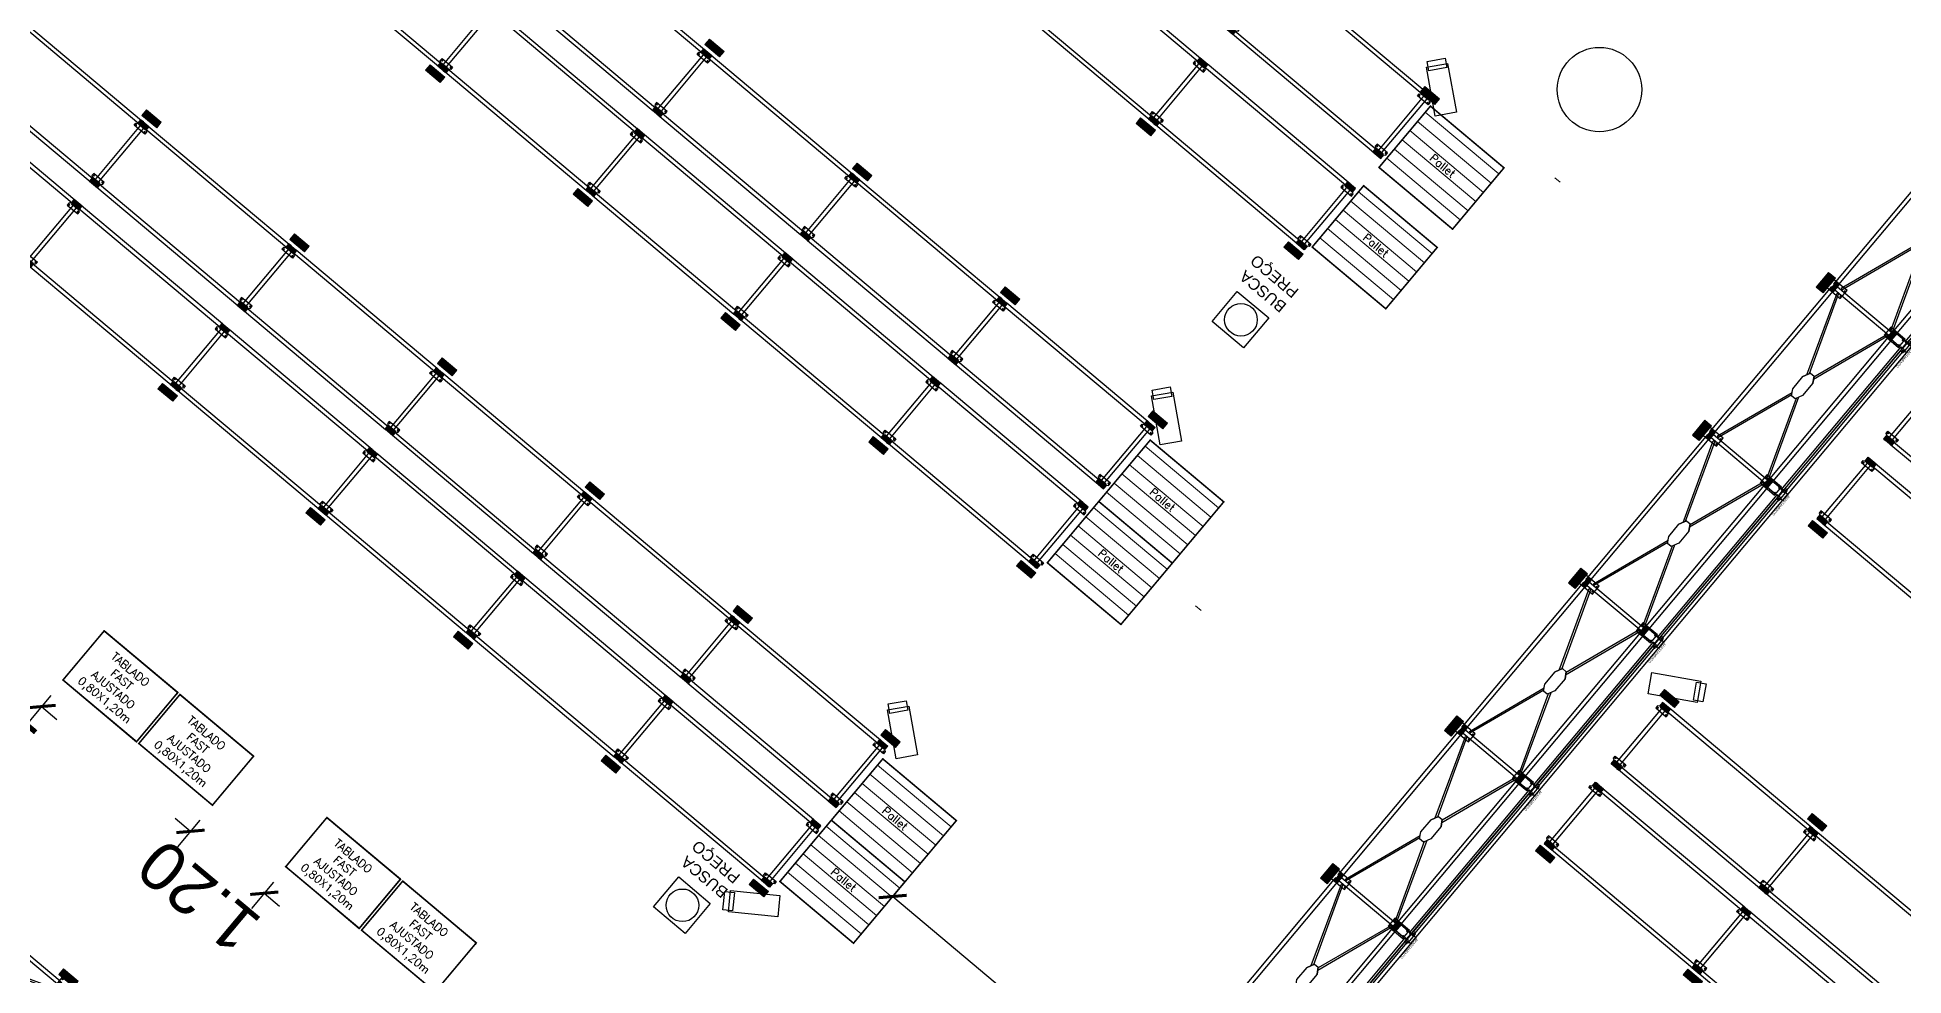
# Model space of a CAD drawing. Header units: metres. Extents: x 822482 to 822767, y 9662202 to 9662512.
# Drawn here: x 822651.29 to 822674.61, y 9662376.38 to 9662388.11 of the extents above; entities that cross this region are included whole.
import ezdxf
from ezdxf.lldxf.tags import DXFTag

# ---------------------------------------------------------------- set-up
doc = ezdxf.new("R2010")
doc.units = ezdxf.units.M
for name, color, linetype, lineweight in [('#ARQ_MOB', 250, 'Continuous', 0), ('20006_ARQ_1400_3PV$0$ELETRICA', 130, 'Continuous', 0), ('ARQ_NE_PORTAPALLETS', 251, 'Continuous', 0)]:
    doc.layers.add(name, color=color, linetype=linetype, lineweight=lineweight)
for name, color, linetype in [('#ARQ_TEXTO', 8, 'Continuous'), ('_LAYOUT - JK', 250, 'Continuous'), ('wbc_gond_planta', 7, 'Continuous')]:
    doc.layers.add(name, color=color, linetype=linetype)
doc.layers.add('ARQ_NE_COTAS', color=7, linetype='Continuous', true_color=0x000000)
doc.styles.add('Arial', font='arial.ttf', dxfattribs={"height": 0.6})
doc.styles.add('ROMANS', font='romans', dxfattribs={"height": 0.2})
doc.styles.get("Standard").update_dxf_attribs({"font": 'arial.ttf'})
tags = doc.linetypes.add('DASHED0', pattern=[1, 0.5, -0.5]).pattern_tags.tags
tags[6:7] = [DXFTag(74, 4), DXFTag(75, 0), DXFTag(340, '0'), DXFTag(46, 0.0), DXFTag(50, 0.0), DXFTag(44, 0.0), DXFTag(45, 0.0)]
tags[4:5] = [DXFTag(74, 4), DXFTag(75, 0), DXFTag(340, '0'), DXFTag(46, 0.0), DXFTag(50, 0.0), DXFTag(44, 0.0), DXFTag(45, 0.0)]
doc.dimstyles.new('1-300', dxfattribs={"dimtxt": 0.6, "dimasz": 0.25, "dimexe": 0.25, "dimexo": 0.25, "dimgap": 0.25, "dimtad": 1, "dimzin": 4, "dimdsep": 46, "dimtxsty": 'Arial', "dimblk": 'ARCHTICK', "dimcen": 0.25, "dimclrd": 256, "dimclre": 256, "dimclrt": 256, "dimadec": 0, "dimazin": 0, "dimtfac": 0.0666666666666667, "dimtix": 1, "dimtofl": 0, "dimtmove": 0, "dimatfit": 3, "dimldrblk": 'ARCHTICK', "dimfxl": 0.25, "dimtvp": 1, "dimtolj": 1, "dimtzin": 0, "dimarcsym": 0})

# ---------------------------------------------------------------- blocks, each defined once
blk = doc.blocks.new('100100T11R230100')
at = {"layer": 'wbc_gond_planta'}
for points in [[(3, -1), (3, 0), (0, 0), (0, -6), (11, -6), (11, 0), (8, 0), (8, -1)], [(244, -1), (244, 0), (241, 0), (241, -6), (252, -6), (252, 0), (249, 0), (249, -1)], [(8, -99), (8, -100), (11, -100), (11, -94), (0, -94), (0, -100), (3, -100), (3, -99)], [(249, -99), (249, -100), (252, -100), (252, -94), (241, -94), (241, -100), (244, -100), (244, -99)]]:
    blk.add_hatch(color=8, dxfattribs=at).paths.add_polyline_path(points)
at = {"layer": 'wbc_gond_planta', "color": 8, "linetype": 'Continuous'}
for p, q in [((-0.9759548485362757, 0), (11.97604515146395, 0)), ((-0.9759548485362757, -6.0145163657171), (-0.9759548485362757, 0)), ((11.97604515146395, 0), (11.97604515146395, -6.014526026236581)), ((240.0240451514637, 0), (252.9760451514639, 0)), ((240.0240451514637, -6.0145163657171), (240.0240451514637, 0)), ((252.9760451514639, 0), (252.9760451514639, -6.014526026236581)), ((-3.09997742426367, -7.185541744968759), (-0.9759548485362757, -6.0145163657171)), ((-3.09997742426367, -10.69999999999982), (-3.09997742426367, -7.185541744968759)), ((14.10002257573615, -10.69999999999982), (-3.09997742426367, -10.69999999999982)), ((11.97604515146395, -6.014526026237036), (14.10002257573615, -7.185542341804648)), ((14.10002257573615, -7.185542341804648), (14.10002257573615, -10.69999999999982)), ((237.9000225757363, -7.185541744968759), (240.0240451514637, -6.0145163657171)), ((237.9000225757363, -10.69999999999982), (237.9000225757363, -7.185541744968759)), ((255.1000225757361, -10.69999999999982), (237.9000225757363, -10.69999999999982)), ((252.9760451514639, -6.014526026237036), (255.1000225757361, -7.185542341804648)), ((255.1000225757361, -7.185542341804648), (255.1000225757361, -10.69999999999982)), ((14.10002257573615, -89.30000000000018), (-3.09997742426367, -89.30000000000018)), ((-3.09997742426367, -89.30000000000018), (-3.09997742426367, -92.81445825503124)), ((-3.09997742426367, -92.81445825503124), (-0.9759548485362757, -93.9854836342829)), ((11.97604515146395, -93.98547397376296), (14.10002257573615, -92.81445765819535)), ((14.10002257573615, -92.81445765819535), (14.10002257573615, -89.30000000000018)), ((255.1000225757361, -89.30000000000018), (237.9000225757363, -89.30000000000018)), ((237.9000225757363, -89.30000000000018), (237.9000225757363, -92.81445825503124)), ((237.9000225757363, -92.81445825503124), (240.0240451514637, -93.9854836342829)), ((252.9760451514639, -93.98547397376296), (255.1000225757361, -92.81445765819535)), ((255.1000225757361, -92.81445765819535), (255.1000225757361, -89.30000000000018)), ((-0.9759548485362757, -93.9854836342829), (-0.9759548485362757, -100)), ((-0.9759548485362757, -100), (11.97604515146395, -100)), ((11.97604515146395, -100), (11.97604515146395, -93.98547397376342)), ((240.0240451514637, -93.9854836342829), (240.0240451514637, -100)), ((240.0240451514637, -100), (252.9760451514639, -100)), ((252.9760451514639, -100), (252.9760451514639, -93.98547397376342))]:
    blk.add_line(p, q, dxfattribs=at)
at = {"layer": 'wbc_gond_planta', "color": 8}
for p, q in [((3, 0), (0, 0)), ((0, 0), (0, -6)), ((3, -1), (3, 0)), ((8, 0), (8, -1)), ((8, 0), (11, 0)), ((11, 0), (241, 0)), ((11, 0), (11, -6)), ((244, 0), (241, 0)), ((241, 0), (241, -6)), ((244, -1), (244, 0)), ((249, 0), (249, -1)), ((249, 0), (252, 0)), ((252, 0), (252, -6)), ((11, -6), (0, -6)), ((8, -1), (3, -1)), ((3, -94), (3, -6)), ((8, -94), (8, -6)), ((11, -5), (241, -5)), ((252, -6), (241, -6)), ((249, -1), (244, -1)), ((244, -94), (244, -6)), ((249, -94), (249, -6)), ((0, -100), (0, -94)), ((11, -94), (0, -94)), ((3, -100), (0, -100)), ((8, -99), (3, -99)), ((3, -99), (3, -100)), ((8, -100), (8, -99)), ((8, -100), (11, -100)), ((11, -100), (11, -94)), ((11, -95), (241, -95)), ((11, -100), (241, -100)), ((241, -100), (241, -94)), ((252, -94), (241, -94)), ((244, -100), (241, -100)), ((249, -99), (244, -99)), ((244, -99), (244, -100)), ((249, -100), (249, -99)), ((249, -100), (252, -100)), ((252, -100), (252, -94))]:
    blk.add_line(p, q, dxfattribs=at)
for points in [[(3, -1), (3, 0), (0, 0), (0, -6), (11, -6), (11, 0), (8, 0), (8, -1)], [(244, -1), (244, 0), (241, 0), (241, -6), (252, -6), (252, 0), (249, 0), (249, -1)], [(8, -99), (8, -100), (11, -100), (11, -94), (0, -94), (0, -100), (3, -100), (3, -99)], [(249, -99), (249, -100), (252, -100), (252, -94), (241, -94), (241, -100), (244, -100), (244, -99)]]:
    blk.add_lwpolyline(points, close=True, dxfattribs=at)
for centre in [(-1.399977424263852, -9), (12.40002257573633, -9), (239.6000225757361, -9), (253.4000225757363, -9), (-1.399977424263852, -91), (12.40002257573633, -91), (239.6000225757361, -91), (253.4000225757363, -91)]:
    blk.add_circle(centre, 0.7000000000000001, dxfattribs=at)
blk = doc.blocks.new('protetor')
blk.add_hatch(color=8).paths.add_polyline_path([(-3.5, -5), (-3.5, -14), (20.5, -14), (20.5, -5)])
at = {"color": 8}
blk.add_lwpolyline([(-3.5, -5), (-3.5, -14), (20.5, -14), (20.5, -5)], close=True, dxfattribs=at)
blk = doc.blocks.new('100100V11R230100')
at = {"layer": 'wbc_gond_planta'}
h = blk.add_hatch(color=8, dxfattribs=at)
edge = h.paths.add_edge_path()
edge.add_arc((-0.7500000000009095, 19.92500000000155), 0.75, 0, 360)
for points in [[(3, -1), (3, 0), (0, 0), (0, -6), (11, -6), (11, 0), (8, 0), (8, -1)], [(244, -1), (244, 0), (241, 0), (241, -6), (252, -6), (252, 0), (249, 0), (249, -1)], [(8, -99), (8, -100), (11, -100), (11, -94), (0, -94), (0, -100), (3, -100), (3, -99)], [(249, -99), (249, -100), (252, -100), (252, -94), (241, -94), (241, -100), (244, -100), (244, -99)]]:
    blk.add_hatch(color=8, dxfattribs=at).paths.add_polyline_path(points)
h = blk.add_hatch(color=8, dxfattribs=at)
edge = h.paths.add_edge_path()
edge.add_arc((11.75, 19.92500000000155), 0.75, 0, 360)
h = blk.add_hatch(color=8, dxfattribs=at)
edge = h.paths.add_edge_path()
edge.add_arc((240.25, 19.92500000000337), 0.75, 0, 360)
h = blk.add_hatch(color=8, dxfattribs=at)
edge = h.paths.add_edge_path()
edge.add_arc((252.75, 19.92500000000337), 0.75, 0, 360)
at = {"layer": 'Defpoints', "color": 8, "linetype": 'DASHED0'}
for p, q in [((251.5, 24.9999999999668), (0.4700000000002547, 25)), ((0.4700000000002547, 21.52500000000009), (0.4700000000002547, 25)), ((251.5, 21.52499999996689), (251.5, 24.9999999999668))]:
    blk.add_line(p, q, dxfattribs=at)
at = {"layer": 'wbc_gond_planta', "color": 8}
for p, q in [((-3.000000000000909, 20.52500000000009), (-3.000000000000909, 17.76000000000067)), ((254.9999999999982, 18.00000000000182), (-3.000000000000909, 18.00000000000045)), ((254.9999999999982, 17.76000000000204), (-3.000000000000909, 17.76000000000067)), ((-2.000000000000909, 21.52500000000009), (13, 21.52500000000009)), ((12.04500000001053, 13.09999999999809), (-1.044999999985521, 13.09999999999764)), ((-1.044999999985521, 13.09999999999764), (-1.044999999983702, -10.60000000000127)), ((-9.094947017729282e-13, 0.2400000000002365), (11, 0.2400000000002365)), ((0, 0), (11, 4.547473508864641e-13)), ((0.4999999999990905, 17.36000000000104), (0.0999999999994543, 17.76000000000067)), ((0.4999999999990905, 17.36000000000104), (9.487271735030845, 17.36000000000104)), ((0.4999999999990905, 17.36000000000104), (0.4999999999990905, 0.2400000000002365)), ((9.482779119154657, 20.16000000000031), (9.482779119154657, 18.24000000000024)), ((9.487271735030845, 17.52000000000089), (9.487271735029935, 15.36500000000206)), ((9.603322847109666, 20.40000000000009), (242.3921845370141, 20.40000000000236)), ((242.3966771528894, 15.12500000000227), (9.607815462984945, 15.12500000000045)), ((10.5, 15.12500000000045), (10.5, 0.2400000000002365)), ((11, 0), (241, 0)), ((12.04500000001235, -10.60000000000082), (12.04500000001053, 13.09999999999809)), ((14, 20.52500000000009), (14, 20.40000000000009)), ((238, 20.52500000000191), (238, 20.40000000000236)), ((239, 21.52500000000191), (254, 21.52500000000191)), ((253.045000000011, 13.09999999999809), (239.9550000000145, 13.09999999999764)), ((239.9550000000145, 13.09999999999764), (239.9550000000163, -10.60000000000127)), ((241, 0.2400000000020555), (252, 0.2400000000020555)), ((241, 2.273736754432321e-12), (252, 2.273736754432321e-12)), ((241.5, 15.12500000000227), (241.5, 0.2400000000020555)), ((242.5127282649682, 18.24000000000206), (242.5127282649682, 20.16000000000213)), ((251.4999999999982, 17.36000000000422), (242.5127282649664, 17.36000000000968)), ((242.5172208808435, 15.36500000000206), (242.5172208808444, 17.52000000000271)), ((251.4999999999982, 17.36000000000422), (251.8999999999978, 17.76000000000386)), ((251.4999999999982, 17.36000000000422), (251.5, 0.2400000000020555)), ((253.0450000000128, -10.60000000000082), (253.045000000011, 13.09999999999809)), ((255, 20.52500000000146), (254.9999999999982, 17.76000000000204)), ((-1.044999999983702, -10.60000000000127), (12.04500000001235, -10.60000000000082)), ((-0.3400000000001455, -5.499999999999545), (-0.3400000000001455, -0.09999999999990905)), ((-0.0999999999994543, -5.499999999999545), (-0.3400000000001455, -5.499999999999545)), ((-0.0999999999994543, -0.09999999999990905), (-0.0999999999994543, -5.499999999999545)), ((3, -94), (3, -6)), ((8, -94), (8, -6)), ((11, -5), (241, -5)), ((11.10000000000036, -5.499999999999545), (11.10000000000036, -0.09999999999990905)), ((11.34000000000015, -5.499999999999545), (11.10000000000036, -5.499999999999545)), ((11.34000000000015, -0.09999999999990905), (11.34000000000015, -5.499999999999545)), ((239.9550000000163, -10.60000000000127), (253.0450000000128, -10.60000000000082)), ((240.6599999999999, -5.499999999997726), (240.6599999999999, -0.09999999999809006)), ((240.8999999999996, -5.499999999997726), (240.6599999999999, -5.499999999997726)), ((240.8999999999996, -5.499999999997726), (240.8999999999996, -0.09999999999809006)), ((244, -94), (244, -6)), ((249, -94), (249, -6)), ((252.1000000000004, -0.09999999999809006), (252.1000000000004, -5.499999999997726)), ((252.3400000000001, -5.499999999997726), (252.1000000000004, -5.499999999997726)), ((252.3400000000001, -0.09999999999809006), (252.3400000000001, -5.499999999997726)), ((12.04500000001326, -81.900000000001), (-1.044999999983702, -81.90000000000146)), ((-1.044999999983702, -81.90000000000146), (-1.044999999981883, -105.6000000000004)), ((12.04500000001508, -105.5999999999999), (12.04500000001326, -81.900000000001)), ((253.0450000000133, -81.900000000001), (239.9550000000168, -81.90000000000146)), ((239.9550000000168, -81.90000000000146), (239.9550000000186, -105.6000000000004)), ((253.0450000000151, -105.5999999999999), (253.0450000000133, -81.900000000001)), ((-1.044999999981883, -105.6000000000004), (12.04500000001508, -105.5999999999999)), ((11, -95), (241, -95)), ((11, -100), (241, -100)), ((239.9550000000186, -105.6000000000004), (253.0450000000151, -105.5999999999999)), ((241, -100), (241, -94)), ((252, -94), (241, -94)), ((244, -100), (241, -100)), ((249, -99), (244, -99)), ((244, -99), (244, -100)), ((249, -100), (249, -99)), ((249, -100), (252, -100)), ((252, -100), (252, -94))]:
    blk.add_line(p, q, dxfattribs=at)
at = {"layer": 'wbc_gond_planta', "color": 8, "linetype": 'DASHED0'}
for p, q in [((8.17378111821381, -7.620765358221433), (8, -7.848561623673959)), ((8, -7.848561623673959), (108.3008219567164, -44.11985445639493)), ((9.201986067654616, -6.272970787626036), (8.17378111821381, -7.620765358221433)), ((9.375767185868426, -6.045174522172601), (9.201986067654616, -6.272970787626036)), ((9.375767185868426, -6.045174522172601), (111.036418998, -42.51257064835499)), ((140.0578222291874, -42.55781182631017), (242.3454393832062, -6)), ((143.2184976737544, -44.10379438071777), (243.7212065690778, -7.803387101500448)), ((242.3454393832062, -6), (242.5192205014214, -6.227796265452525)), ((242.5192205014214, -6.227796265452525), (243.5474254508626, -7.575590836047922)), ((243.5474254508626, -7.575590836047922), (243.7212065690778, -7.803387101500448)), ((107.460603284539, -44.61351995121095), (115.1196032845378, -40.11351995121095)), ((115.1196032845378, -40.11351995121095), (107.460603284539, -44.61351995121095)), ((107.460603284539, -50.61351995121095), (107.460603284539, -44.61351995121095)), ((107.460603284539, -50.61351995121095), (107.460603284539, -44.61351995121095)), ((115.1196032845378, -40.11351995121095), (135.060603284539, -40.11351995121095)), ((135.060603284539, -40.11351995121095), (144.2606032845388, -44.61351995121095)), ((144.2606032845388, -44.61351995121095), (144.2606032845388, -50.61351995121095)), ((108.5027088953243, -51.12324552170321), (8, -87.42365280092054)), ((111.6633843398904, -52.66922807611081), (9.375767185872519, -89.2270399024219)), ((116.6606032845398, -55.11351995121095), (107.460603284539, -50.61351995121095)), ((107.460603284539, -50.61351995121095), (116.6606032845398, -55.11351995121095)), ((136.6016032845368, -55.11351995121095), (116.6606032845398, -55.11351995121095)), ((144.2606032845388, -50.61351995121095), (136.6016032845368, -55.11351995121095)), ((242.3097454544136, -89.25835942618778), (140.5732181971634, -52.78002117763572)), ((143.1828037450091, -51.15456504544682), (243.6855126402847, -87.45497232468733)), ((8.173781118216084, -87.65144906637306), (8, -87.42365280092054)), ((9.201986067656435, -88.99924363696846), (8.173781118216084, -87.65144906637306)), ((9.375767185872519, -89.2270399024219), (9.201986067656435, -88.99924363696846)), ((242.3097454544136, -89.25835942618778), (242.4835265726283, -89.03056316073526)), ((242.4835265726283, -89.03056316073526), (243.5117315220691, -87.68276859013986)), ((243.51173152207, -87.68276859013986), (243.6855126402847, -87.45497232468733))]:
    blk.add_line(p, q, dxfattribs=at)
at = {"layer": 'wbc_gond_planta', "color": 8}
for points in [[(3, -1), (3, 0), (0, 0), (0, -6), (11, -6), (11, 0), (8, 0), (8, -1)], [(244, -1), (244, 0), (241, 0), (241, -6), (252, -6), (252, 0), (249, 0), (249, -1)], [(8, -99), (8, -100), (11, -100), (11, -94), (0, -94), (0, -100), (3, -100), (3, -99)], [(249, -99), (249, -100), (252, -100), (252, -94), (241, -94), (241, -100), (244, -100), (244, -99)]]:
    blk.add_lwpolyline(points, close=True, dxfattribs=at)
for centre, radius in [((-0.7500000000009095, 19.92500000000155), 0.75), ((1.430000000015752, 11.49999999999545), 0.7000000000000001), ((9.570000000011532, 11.49999999999545), 0.7000000000000001), ((11.75, 19.92500000000155), 0.75), ((240.25, 19.92500000000337), 0.75), ((242.4300000000162, 11.49999999999545), 0.7000000000000001), ((250.570000000012, 11.49999999999545), 0.7000000000000001), ((252.75, 19.92500000000337), 0.75), ((0.9550000000162981, -8.900000000002365), 0.7000000000000001), ((10.04500000001235, -8.900000000002365), 0.7000000000000001), ((241.9550000000163, -8.900000000002365), 0.7000000000000001), ((251.0450000000128, -8.900000000002365), 0.7000000000000001), ((1.430000000018481, -83.50000000000364), 0.7000000000000001), ((9.57000000001426, -83.50000000000364), 0.7000000000000001), ((242.4300000000185, -83.50000000000364), 0.7000000000000001), ((250.5700000000143, -83.50000000000364), 0.7000000000000001), ((0.9550000000181171, -103.9000000000015), 0.7000000000000001), ((10.04500000001508, -103.9000000000015), 0.7000000000000001), ((241.9550000000186, -103.9000000000015), 0.7000000000000001), ((251.0450000000151, -103.9000000000015), 0.7000000000000001)]:
    blk.add_circle(centre, radius, dxfattribs=at)
for centre, radius, start, end in [((-2.000000000000909, 20.52500000000009), 1.000000000000001, 89.99999999999447, 180.0000000000004), ((-9.094947017729282e-13, -0.09999999999990905), 0.340000000000007, 89.99999999999447, 180.0000000000004), ((-9.094947017729282e-13, -0.09999999999990905), 0.1000000000000334, 89.99999999999447, 180.0000000000004), ((11, -0.09999999999990905), 0.34, 0, 90.01166961505233), ((11, -0.09999999999990905), 0.1000000000000001, 0, 89.99999999999447), ((13, 20.52500000000009), 0.9999999999999788, 0, 89.99999999999447), ((239, 20.52500000000191), 1.000000000000001, 89.99999999999447, 180.0000000000004), ((241, -0.09999999999809006), 0.3399999999999626, 89.99999999999447, 180.0233392301046), ((241, -0.09999999999809006), 0.09999999999998899, 89.99999999999447, 180.0000000000004), ((252, -0.09999999999809006), 0.3400000000000004, 0, 90.01166961505233), ((252, -0.09999999999809006), 0.1000000000000004, 0, 89.99999999999447), ((254, 20.52500000000191), 0.9999999999999788, 0, 89.99999999999447)]:
    blk.add_arc(centre, radius, start, end, dxfattribs=at)
for centre, major_axis, ratio, start_param, end_param in [((9.603322847109666, 20.16000000000031), (0, 0.2399999999997817), 0.5022655331432505, 0, 1.570796326794897), ((9.603322847109666, 18.24000000000024), (0, 0.2400000000002364), 0.5022655331435685, 1.570796326794897, 3.141592653589793), ((9.607815462984945, 17.52000000000089), (0, 0.2399999999997817), 0.5022655331432506, 0, 1.570796326794778), ((9.607815462984945, 15.36500000000024), (0, 0.2399999999997817), 0.5022655331432507, 1.570796326794897, 3.141592653589793), ((242.3921845370141, 20.16000000000213), (0, -0.2400000000002364), 0.5022655331433893, 1.570796326794897, 3.141592653589793), ((242.3921845370141, 18.24000000000206), (0, -0.2399999999997817), 0.5022655331434415, 0, 1.570796326795015), ((242.3966771528903, 17.52000000000271), (0, -0.2399999999997817), 0.5022655331434763, 1.570796326794897, 3.141592653589793), ((242.3966771528894, 15.36500000000206), (0, -0.2399999999997817), 0.5022655331434417, 0, 1.570796326794897)]:
    blk.add_ellipse(centre, major_axis=major_axis, ratio=ratio, start_param=start_param, end_param=end_param, dxfattribs=at)
at = {"layer": 'Defpoints', "color": 8}
blk.add_text('AFASTAMENTO', height=3, dxfattribs=at).set_placement((0.9761373693245332, 25.94868975663121))
blk = doc.blocks.new('Pallet')
at = {"layer": '20006_ARQ_1400_3PV$0$ELETRICA', "true_color": 0xe3e3e3}
h = blk.add_hatch(dxfattribs=at)
h.set_pattern_fill('ANGLE', color=254, scale=100, angle=270)
h.set_pattern_definition([(270, (-6260213.5565766, 2250736.615733074), (698.5, -1.3e-13), [508, -190.5]), (0, (-6260213.5565766, 2250736.615733074), (1.7e-13, 698.5), [508, -190.5])])
h.paths.add_polyline_path([(38752.00000000704, -4411.686839036225), (38752.00000000704, -4291.678140122055), (38632.00000000733, -4291.678140122055), (38632.0000000066, -4411.686839036225)])
at = {"layer": '#ARQ_MOB', "transparency": 33554687, "const_width": 2}
blk.add_lwpolyline([(38575.32516398458, -4328.342116569729), (38455.32516398234, -4328.342116569729), (38455.32516398234, -4428.342116570631), (38575.32516398458, -4428.342116570631)], close=True, dxfattribs=at)
for points in [[(38575.32516398205, -4328.342116569729), (38455.32516398234, -4328.342116569729), (38455.32516398234, -4328.342116569729), (38575.32516398205, -4328.342116569729), (38575.32516398205, -4330.833417654497)], [(38575.32516398205, -4338.33341765457), (38455.32516398234, -4338.33341765457), (38455.32516398234, -4353.333417654715), (38575.32516398205, -4353.333417654715), (38575.32516398205, -4338.33341765457)], [(38575.32516398205, -4353.333417654715), (38455.32516398234, -4353.333417654715), (38455.32516398234, -4368.333417654861), (38575.32516398205, -4368.333417654861), (38575.32516398205, -4353.333417654715)], [(38575.32516398205, -4368.333417654861), (38455.32516398234, -4368.333417654861), (38455.32516398234, -4383.333417655004), (38575.32516398205, -4383.333417655004), (38575.32516398205, -4368.333417654861)], [(38575.32516398205, -4383.32471873927), (38455.32516398234, -4383.32471873927), (38455.32516398234, -4398.324718739414), (38575.32516398205, -4398.324718739414), (38575.32516398205, -4383.32471873927)], [(38575.32516398205, -4398.316019823679), (38455.32516398234, -4398.316019823679), (38455.32516398234, -4413.316019823823), (38575.32516398205, -4413.316019823823), (38575.32516398205, -4398.316019823679)], [(38575.32516398205, -4413.307320908089), (38455.32516398234, -4413.307320908089), (38455.32516398234, -4428.307320908233), (38575.32516398205, -4428.307320908233), (38575.32516398205, -4413.307320908089)]]:
    blk.add_lwpolyline(points)
at = {"layer": '#ARQ_TEXTO', "insert": (38515, -4375.504917245576), "char_height": 10.00007616569247, "width": 346, "attachment_point": 5, "style": 'ROMANS'}
blk.add_mtext('Pallet', dxfattribs=at)
blk = doc.blocks.new('tablado fast 80x120')
at = {"layer": '_LAYOUT - JK'}
for p, q in [((2156.495007773374, 2573.118344939658), (2155.295007768531, 2573.118344939658)), ((2155.295007768531, 2573.118344939658), (2155.295007768531, 2572.318344939657)), ((2156.495007773374, 2572.318344939657), (2156.495007773374, 2573.118344939658)), ((2155.295007768531, 2572.318344939657), (2156.495007773374, 2572.318344939657))]:
    blk.add_line(p, q, dxfattribs=at)
at = {"layer": '_LAYOUT - JK', "const_width": 0.02}
for points in [[(2156.495007717337, 2573.118695541223), (2155.295007768531, 2573.118344939658), (2155.295299936502, 2572.31834498233), (2156.495299885308, 2572.318695583895)], [(2157.731484718007, 2573.119404756854), (2156.531484769202, 2573.119054155289), (2156.531776937173, 2572.319054197961), (2157.731776885978, 2572.319404799526)]]:
    blk.add_lwpolyline(points, close=True, dxfattribs=at)
at = {"layer": '_LAYOUT - JK'}
for points in [[(2156.495007717311, 2573.118695541223), (2155.295007768531, 2573.118344939658), (2155.295007768531, 2573.118344939658), (2156.495007717311, 2573.118695541223), (2156.495014996095, 2573.093782531439)], [(2157.731484717982, 2573.119404756854), (2156.531484769202, 2573.119054155289), (2156.531484769202, 2573.119054155289), (2157.731484717982, 2573.119404756854), (2157.731491996766, 2573.09449174707)]]:
    blk.add_lwpolyline(points, dxfattribs=at)
at = {"layer": '_LAYOUT - JK', "char_height": 0.1000007616569247, "width": 3.46, "attachment_point": 5, "rotation": 0.01673999189479536, "style": 'ROMANS'}
for insert in [(2155.855270656619, 2572.696471236826), (2157.095245634627, 2572.696471236826)]:
    blk.add_mtext('TABLADO \\PFAST\\PAJUSTADO \\P0,80X1,20m', dxfattribs=dict(at, insert=insert))
blk = doc.blocks.new('_ARCHTICK')
at = {"color": 0, "linetype": 'ByBlock', "const_width": 0.15}
blk.add_lwpolyline([(-0.5, -0.5), (0.5, 0.5)], dxfattribs=at)
blk = doc.blocks.new('*D525')
at = {"layer": 'ARQ_NE_COTAS', "lineweight": -2, "transparency": 16777216}
for p, q in [((325.3033564668149, -198.8574805706739), (325.3033564668149, -198.4271690417081)), ((326.5065873628482, -198.8574805706739), (326.5065873628482, -198.4271690417081)), ((325.3033564668149, -198.6771690417081), (325.0533564668149, -198.6771690417081)), ((326.5065873628482, -198.6771690417081), (326.7565873628482, -198.6771690417081))]:
    blk.add_line(p, q, dxfattribs=at)
at = {"layer": 'Defpoints', "color": 0, "transparency": 16777216}
for p in [(325.3033564668149, -198.6771690417081), (325.3033564668149, -199.1074805706739), (326.5065873628482, -199.1074805706739)]:
    blk.add_point(p, dxfattribs=at)
at = {"layer": 'ARQ_NE_COTAS', "lineweight": -2, "transparency": 16777216, "xscale": 0.25, "yscale": 0.25, "zscale": 0.25}
blk.add_blockref('_ARCHTICK', (325.3033564668149, -198.6771690417081), dxfattribs=at)
at = {"layer": 'ARQ_NE_COTAS', "lineweight": -2, "transparency": 16777216, "xscale": 0.25, "yscale": 0.25, "zscale": 0.25, "rotation": 180}
blk.add_blockref('_ARCHTICK', (326.5065873628482, -198.6771690417081), dxfattribs=at)
at = {"layer": 'ARQ_NE_COTAS', "transparency": 16777216, "insert": (325.9049719148315, -198.1208252490751), "char_height": 0.6, "attachment_point": 5, "style": 'Arial'}
blk.add_mtext('\\A1;1.20', dxfattribs=at)
blk = doc.blocks.new('*D526')
at = {"layer": 'ARQ_NE_COTAS', "lineweight": -2, "transparency": 16777216}
for p, q in [((321.6714529227465, -198.8588069807738), (321.6714529227465, -198.4284954480827)), ((322.8746838206425, -198.8588069798425), (322.8746838206425, -198.4284954480827)), ((321.6714529227465, -198.6784954480827), (321.4214529227465, -198.6784954480827)), ((322.8746838206425, -198.6784954480827), (323.1246838206425, -198.6784954480827))]:
    blk.add_line(p, q, dxfattribs=at)
at = {"layer": 'Defpoints', "color": 0, "transparency": 16777216}
for p in [(321.6714529227465, -198.6784954480827), (321.6714529227465, -199.1088069807738), (322.8746838206425, -199.1088069798425)]:
    blk.add_point(p, dxfattribs=at)
at = {"layer": 'ARQ_NE_COTAS', "lineweight": -2, "transparency": 16777216, "xscale": 0.25, "yscale": 0.25, "zscale": 0.25}
blk.add_blockref('_ARCHTICK', (321.6714529227465, -198.6784954480827), dxfattribs=at)
at = {"layer": 'ARQ_NE_COTAS', "lineweight": -2, "transparency": 16777216, "xscale": 0.25, "yscale": 0.25, "zscale": 0.25, "rotation": 180}
blk.add_blockref('_ARCHTICK', (322.8746838206425, -198.6784954480827), dxfattribs=at)
at = {"layer": 'ARQ_NE_COTAS', "transparency": 16777216, "insert": (322.2730683716945, -198.1221516554497), "char_height": 0.6, "attachment_point": 5, "style": 'Arial'}
blk.add_mtext('\\A1;1.20', dxfattribs=at)
blk = doc.blocks.new('*D528')
at = {"layer": 'ARQ_NE_COTAS', "lineweight": -2, "transparency": 16777216}
for p, q in [((311.5397838912904, -203.182141572237), (311.5397838912904, -203.9438632614911)), ((315.6288419635966, -203.1821415713057), (315.6288419635966, -203.9438632614911)), ((315.6288419635966, -203.6938632614911), (311.5397838912904, -203.6938632614911))]:
    blk.add_line(p, q, dxfattribs=at)
at = {"layer": 'Defpoints', "color": 0, "transparency": 16777216}
for p in [(311.5397838912904, -202.932141572237), (315.6288419635966, -202.9321415713057), (311.5397838912904, -203.6938632614911)]:
    blk.add_point(p, dxfattribs=at)
at = {"layer": 'ARQ_NE_COTAS', "lineweight": -2, "transparency": 16777216, "xscale": 0.25, "yscale": 0.25, "zscale": 0.25, "rotation": 180}
blk.add_blockref('_ARCHTICK', (311.5397838912904, -203.6938632614911), dxfattribs=at)
at = {"layer": 'ARQ_NE_COTAS', "lineweight": -2, "transparency": 16777216, "xscale": 0.25, "yscale": 0.25, "zscale": 0.25}
blk.add_blockref('_ARCHTICK', (315.6288419635966, -203.6938632614911), dxfattribs=at)
at = {"layer": 'ARQ_NE_COTAS', "transparency": 16777216, "insert": (313.5843129274435, -203.137519468858), "char_height": 0.6, "attachment_point": 5, "style": 'Arial'}
blk.add_mtext('\\A1;4.09', dxfattribs=at)
blk = doc.blocks.new('A$C8f1b9c42')
at = {"layer": 'ARQ_NE_PORTAPALLETS'}
for p, q in [((320.4795481143519, -199.1051517464221), (320.4795481152833, -199.9051517480984)), ((324.1114516025409, -199.1041046231985), (324.1114516044036, -199.9041046248749))]:
    blk.add_line(p, q, dxfattribs=at)
at = {"layer": 'ARQ_NE_PORTAPALLETS', "xscale": 0.01000000003725292, "yscale": 0.01000000003725292, "zscale": 0.01000000003725292}
for name, p in [('100100V11R230100', (322.8103613974527, -195.1962929293513)), ('protetor', (322.7803613990545, -196.202292942442))]:
    blk.add_blockref(name, p, dxfattribs=at)
at = {"layer": 'ARQ_NE_PORTAPALLETS', "rotation": 180.000000003544}
for p in [(2476.974555729888, 2373.213193327188), (2480.606459216215, 2373.214240448549)]:
    blk.add_blockref('tablado fast 80x120', p, dxfattribs=at)
at = {"layer": 'ARQ_NE_PORTAPALLETS'}
for name, p, xscale, yscale, zscale, rotation in [('protetor', (316.8942549228668, -202.7935794023797), -0.01000000003725292, 0.01000000003725292, 0.01000000003725292, 179.9999999999999), ('protetor', (319.3042549341917, -202.7935794023797), -0.01000000003725292, 0.01000000003725292, 0.01000000003725292, 179.9999999999999), ('protetor', (321.7142549445853, -202.7935794023797), -0.01000000003725292, 0.01000000003725292, 0.01000000003725292, 179.9999999999999), ('protetor', (324.1242549512535, -202.793579403311), -0.01000000003725292, 0.01000000003725292, 0.01000000003725292, 179.9999999999999), ('protetor', (326.5342549616471, -202.793579403311), -0.01000000003725292, 0.01000000003725292, 0.01000000003725292, 179.9999999999999), ('100100T11R230100', (316.8942549256608, -203.793579403311), -0.01000000003725292, 0.01000000003725292, 0.01000000003725292, 179.9999999999999), ('100100T11R230100', (319.3042549360543, -203.793579403311), -0.01000000003725292, 0.01000000003725292, 0.01000000003725292, 179.9999999999999), ('100100T11R230100', (321.7142549427226, -203.793579403311), -0.01000000003725292, 0.01000000003725292, 0.01000000003725292, 179.9999999999999), ('100100T11R230100', (324.1242549512535, -203.793579403311), -0.01000000003725292, 0.01000000003725292, 0.01000000003725292, 179.9999999999999), ('100100T11R230100', (326.5342549607158, -203.7935794042423), -0.01000000003725292, 0.01000000003725292, 0.01000000003725292, 179.9999999999999), ('100100T11R230100', (328.944254970178, -203.793579403311), -0.01000000003725292, 0.01000000003725292, 0.01000000003725292, 179.9999999999999), ('Pallet', (701.3820936065167, -247.2155627133325), 0.01, 0.01, 0.01, 180.000000003544), ('Pallet', (701.3820936046541, -248.2155627105385), 0.01, 0.01, 0.01, 180.000000003544), ('100100T11R230100', (319.4142549354583, -204.0935794161633), -0.01000000003725292, 0.01000000003725292, 0.01000000003725292, 359.9999999999999), ('100100T11R230100', (321.8242549421266, -204.0935794161633), -0.01000000003725292, 0.01000000003725292, 0.01000000003725292, 359.9999999999999), ('100100T11R230100', (324.2342549543828, -204.0935794143006), -0.01000000003725292, 0.01000000003725292, 0.01000000003725292, 359.9999999999999), ('100100T11R230100', (326.6442549619824, -204.0935794143006), -0.01000000003725292, 0.01000000003725292, 0.01000000003725292, 359.9999999999999), ('100100T11R230100', (329.0542549714446, -204.0935794143006), -0.01000000003725292, 0.01000000003725292, 0.01000000003725292, 359.9999999999999), ('100100T11R230100', (331.4642549790442, -204.0935794152319), -0.01000000003725292, 0.01000000003725292, 0.01000000003725292, 359.9999999999999), ('100100V11R230100', (310.5397838819772, -207.5098236696795), 0.01000000003725292, 0.01000000003725292, 0.01000000003725292, 90), ('protetor', (317.0042549278587, -205.0935794152319), -0.01000000003725292, 0.01000000003725292, 0.01000000003725292, 359.9999999999999), ('protetor', (319.414254934527, -205.0935794152319), -0.01000000003725292, 0.01000000003725292, 0.01000000003725292, 359.9999999999999), ('protetor', (321.8242549449205, -205.0935794152319), -0.01000000003725292, 0.01000000003725292, 0.01000000003725292, 359.9999999999999), ('protetor', (324.2342549525201, -205.0935794161633), -0.01000000003725292, 0.01000000003725292, 0.01000000003725292, 359.9999999999999), ('protetor', (326.6442549629137, -205.0935794152319), -0.01000000003725292, 0.01000000003725292, 0.01000000003725292, 359.9999999999999), ('protetor', (329.0542549723759, -205.0935794152319), -0.01000000003725292, 0.01000000003725292, 0.01000000003725292, 359.9999999999999), ('protetor', (311.5197838889435, -207.5098236706108), 0.01000000003725292, 0.01000000003725292, 0.01000000003725292, 90), ('protetor', (311.5397838875651, -207.5098236696795), 0.01000000003725292, 0.01000000003725292, 0.01000000003725292, 90), ('100100V11R230100', (310.5397838829085, -209.9198236837983), 0.01000000003725292, 0.01000000003725292, 0.01000000003725292, 90), ('protetor', (316.8942549247295, -207.9931038813666), -0.01000000003725292, 0.01000000003725292, 0.01000000003725292, 179.9999999999999), ('100100T11R230100', (316.8942549247295, -208.9931038804352), -0.01000000003725292, 0.01000000003725292, 0.01000000003725292, 179.9999999999999), ('protetor', (319.304254935123, -207.9931038813666), -0.01000000003725292, 0.01000000003725292, 0.01000000003725292, 179.9999999999999), ('100100T11R230100', (319.3042549341917, -208.9931038813666), -0.01000000003725292, 0.01000000003725292, 0.01000000003725292, 179.9999999999999), ('protetor', (321.7142549427226, -207.9931038813666), -0.01000000003725292, 0.01000000003725292, 0.01000000003725292, 179.9999999999999), ('100100T11R230100', (321.7142549436539, -208.9931038822979), -0.01000000003725292, 0.01000000003725292, 0.01000000003725292, 179.9999999999999), ('protetor', (324.1242549521849, -207.9931038795039), -0.01000000003725292, 0.01000000003725292, 0.01000000003725292, 179.9999999999999), ('100100T11R230100', (324.1242549531162, -208.9931038804352), -0.01000000003725292, 0.01000000003725292, 0.01000000003725292, 179.9999999999999), ('protetor', (326.5342549616471, -207.9931038804352), -0.01000000003725292, 0.01000000003725292, 0.01000000003725292, 179.9999999999999), ('100100T11R230100', (326.5342549616471, -208.9931038822979), -0.01000000003725292, 0.01000000003725292, 0.01000000003725292, 179.9999999999999), ('Pallet', (701.3820936037228, -252.4150871895254), 0.01, 0.01, 0.01, 180.000000003544), ('Pallet', (701.3820936046541, -253.415087188594), 0.01, 0.01, 0.01, 180.000000003544), ('100100T11R230100', (319.4142549354583, -209.2931038932875), -0.01000000003725292, 0.01000000003725292, 0.01000000003725292, 359.9999999999999), ('100100T11R230100', (321.8242549430579, -209.293103877455), -0.01000000003725292, 0.01000000003725292, 0.01000000003725292, 359.9999999999999), ('100100T11R230100', (324.2342549525201, -209.293103877455), -0.01000000003725292, 0.01000000003725292, 0.01000000003725292, 359.9999999999999), ('100100T11R230100', (326.6442549629137, -209.2931038755924), -0.01000000003725292, 0.01000000003725292, 0.01000000003725292, 359.9999999999999), ('100100V11R230100', (310.5397838838398, -212.3298236932606), 0.01000000003725292, 0.01000000003725292, 0.01000000003725292, 90), ('protetor', (311.5197838889435, -209.919823680073), 0.01000000003725292, 0.01000000003725292, 0.01000000003725292, 90), ('protetor', (311.5397838875651, -209.9198236819357), 0.01000000003725292, 0.01000000003725292, 0.01000000003725292, 90), ('protetor', (317.0042549259961, -210.2931038923562), -0.01000000003725292, 0.01000000003725292, 0.01000000003725292, 359.9999999999999), ('protetor', (319.4142549354583, -210.293103877455), -0.01000000003725292, 0.01000000003725292, 0.01000000003725292, 359.9999999999999), ('protetor', (321.8242549449205, -210.293103877455), -0.01000000003725292, 0.01000000003725292, 0.01000000003725292, 359.9999999999999), ('protetor', (324.2342549534515, -210.2931038755924), -0.01000000003725292, 0.01000000003725292, 0.01000000003725292, 359.9999999999999), ('100100V11R230100', (310.5397838838398, -214.7398236906156), 0.01000000003725292, 0.01000000003725292, 0.01000000003725292, 90), ('protetor', (311.5197838889435, -212.3298236932606), 0.01000000003725292, 0.01000000003725292, 0.01000000003725292, 90), ('protetor', (311.5397838884965, -212.3298236913979), 0.01000000003725292, 0.01000000003725292, 0.01000000003725292, 90), ('protetor', (316.8942549237981, -213.1915741851553), -0.01000000003725292, 0.01000000003725292, 0.01000000003725292, 179.9999999999999), ('protetor', (319.3042549341917, -213.191574184224), -0.01000000003725292, 0.01000000003725292, 0.01000000003725292, 179.9999999999999), ('Pallet', (701.3820936027914, -257.5654012355953), 0.01, 0.01, 0.01, 180.000000003544), ('100100T11R230100', (316.8942549247295, -214.1915741860867), -0.01000000003725292, 0.01000000003725292, 0.01000000003725292, 179.9999999999999), ('100100T11R230100', (319.3042549341917, -214.1915741860867), -0.01000000003725292, 0.01000000003725292, 0.01000000003725292, 179.9999999999999), ('protetor', (311.5197838889435, -214.7398236896843), 0.01000000003725292, 0.01000000003725292, 0.01000000003725292, 90), ('protetor', (311.5397838894278, -214.7398236896843), 0.01000000003725292, 0.01000000003725292, 0.01000000003725292, 90), ('100100V11R230100', (310.5397838847712, -217.1498237010092), 0.01000000003725292, 0.01000000003725292, 0.01000000003725292, 90), ('Pallet', (701.3820936046541, -258.8641216205433), 0.01, 0.01, 0.01, 180.000000003544), ('100100T11R230100', (319.414254934527, -214.6815741881728), -0.01000000003725292, 0.01000000003725292, 0.01000000003725292, 359.9999999999999), ('protetor', (317.0042549259961, -215.5829096166417), -0.01000000003725292, 0.01000000003725292, 0.01000000003725292, 359.9999999999999), ('100100V11R230100', (310.5397838838398, -219.559823712334), 0.01000000003725292, 0.01000000003725292, 0.01000000003725292, 90), ('protetor', (311.5197838898748, -217.1498237010092), 0.01000000003725292, 0.01000000003725292, 0.01000000003725292, 90), ('protetor', (311.5397838894278, -217.1498237000778), 0.01000000003725292, 0.01000000003725292, 0.01000000003725292, 90), ('Pallet', (701.3820936055854, -263.0041361134499), 0.01, 0.01, 0.01, 180.000000003544)]:
    blk.add_blockref(name, p, dxfattribs=dict(at, xscale=xscale, yscale=yscale, zscale=zscale, rotation=rotation))
at = {"layer": 'ARQ_NE_PORTAPALLETS', "transparency": 33554687, "xscale": 0.01000000003719728, "yscale": 0.01000000003719728, "zscale": 0.01000000003719728, "rotation": 180.0000000035784}
for name, p in [('protetor', (307.3969814032316, -209.4339470965788)), ('protetor', (309.8069814108312, -209.4339470975101)), ('100100T11R230100', (307.3969814023003, -210.4339463477954)), ('100100T11R230100', (309.8069814117625, -210.433946352452)), ('100100T11R230100', (309.8069814108312, -215.7334708273411)), ('protetor', (309.8069814126939, -214.7334715761244))]:
    blk.add_blockref(name, p, dxfattribs=at)
at = {"layer": 'ARQ_NE_PORTAPALLETS', "transparency": 33554687, "xscale": 0.01000000003719728, "yscale": 0.01000000003719728, "zscale": 0.01000000003719728}
for name, p in [('100100T11R230100', (304.8769813943654, -210.733946358785)), ('100100T11R230100', (307.2869814028963, -210.7339463625103)), ('protetor', (307.2869814038277, -211.733947109431)), ('protetor', (309.6969814132899, -211.7339471131563)), ('100100T11R230100', (307.286981401965, -216.0334708243608))]:
    blk.add_blockref(name, p, dxfattribs=at)
at = {"layer": 'ARQ_NE_COTAS'}
for base, p1, p2, picture, middle in [((321.6714529227465, -198.6784954480827), (322.8746838206425, -199.1088069798425), (321.6714529227465, -199.1088069807738), '*D526', (322.2730683716945, -198.1221516554497)), ((325.3033564668149, -198.6771690417081), (326.5065873628482, -199.1074805706739), (325.3033564668149, -199.1074805706739), '*D525', (325.9049719148315, -198.1208252490751)), ((311.5397838912904, -203.6938632614911), (315.6288419635966, -202.9321415713057), (311.5397838912904, -202.932141572237), '*D528', (313.5843129274435, -203.137519468858))]:
    dim = blk.add_linear_dim(base=base, p1=p1, p2=p2, dimstyle='1-300', dxfattribs=at)
    dim.commit()
    dim.dimension.update_dxf_attribs({"geometry": picture, "text_midpoint": middle})

msp = doc.modelspace()

# ---------------------------------------------------------------- linework, layer by layer
at = {"layer": 'ARQ_NE_COTAS', "color": 1}
for points in [[(822668.7577625996, 9662387.126961501), (822668.6488796314, 9662387.737994378), (822668.9137030963, 9662387.785184579), (822669.0225860637, 9662387.174151704)], [(822668.6770496904, 9662387.692410834), (822668.6559170062, 9662387.811003892), (822668.8819580934, 9662387.851283269), (822668.9030907719, 9662387.73269021)], [(822665.2425226296, 9662383.582898306), (822665.2213899454, 9662383.701491363), (822665.4474310325, 9662383.74177074), (822665.468563711, 9662383.623177681)], [(822665.3232355388, 9662383.017448973), (822665.2143525706, 9662383.62848185), (822665.4791760355, 9662383.67567205), (822665.5880590029, 9662383.064639175)], [(822671.4663373645, 9662380.171208926), (822672.0773735872, 9662380.062344741), (822672.0301915266, 9662379.79751983), (822671.4191553041, 9662379.90638401)], [(822672.0248656024, 9662380.051652543), (822672.1434593102, 9662380.030523507), (822672.1031868798, 9662379.804481182), (822671.9845931729, 9662379.825610224)], [(822661.942475517, 9662379.660952982), (822661.9213428329, 9662379.77954604), (822662.14738392, 9662379.819825416), (822662.1685165985, 9662379.701232357)], [(822662.0231884263, 9662379.095503649), (822661.9143054581, 9662379.706536526), (822662.179128923, 9662379.753726726), (822662.2880118904, 9662379.142693851)], [(822659.9770339245, 9662377.195017518), (822659.8571923784, 9662377.207220288), (822659.8804511429, 9662377.435641019), (822660.000292689, 9662377.423438245)], [(822660.5429378801, 9662377.117556337), (822659.9254723567, 9662377.180429284), (822659.9527216799, 9662377.448040672), (822660.5701872014, 9662377.385167727)]]:
    msp.add_lwpolyline(points, close=True, dxfattribs=at)
at = {"layer": 'ARQ_NE_COTAS', "color": 6}
for points in [[(822666.363847592, 9662384.230167096), (822665.9696378004, 9662384.56084276), (822666.2846711185, 9662384.936404776), (822666.6788809089, 9662384.605729112)], [(822659.3844156659, 9662376.911846228), (822658.9902058742, 9662377.242521891), (822659.3052391923, 9662377.618083907), (822659.6994489827, 9662377.287408244)]]:
    msp.add_lwpolyline(points, close=True, dxfattribs=at)
at = {"layer": 'ARQ_NE_COTAS', "color": 40, "true_color": 0xf8d731}
msp.add_circle((822670.8107680939, 9662387.457566733), 0.5276600542047074, dxfattribs=at)
at = {"layer": 'ARQ_NE_COTAS', "color": 6}
for centre in [(822666.3310779335, 9662384.581044164), (822659.3516460074, 9662377.262723295)]:
    msp.add_circle(centre, 0.2040695586041909, dxfattribs=at)

# ---------------------------------------------------------------- block references
at = {"ltscale": 10, "rotation": 140.0090103764572}
msp.add_blockref('A$C8f1b9c42', (822772.889044792, 9662018.469655523), dxfattribs=at)

# ---------------------------------------------------------------- texts
at = {"layer": 'ARQ_NE_COTAS', "color": 6, "char_height": 0.1421248536073241, "attachment_point": 1, "rotation": 140.00901037645724}
for insert in [(822666.8211426274, 9662384.660619415), (822659.8417107012, 9662377.342298547)]:
    msp.add_mtext_dynamic_manual_height_columns('BUSCA \\PPREÇO', width=0.05954620534049473, gutter_width=0.7106242680366205, heights=[0], dxfattribs=dict(at, insert=insert))

doc.saveas('drawing.dxf')
